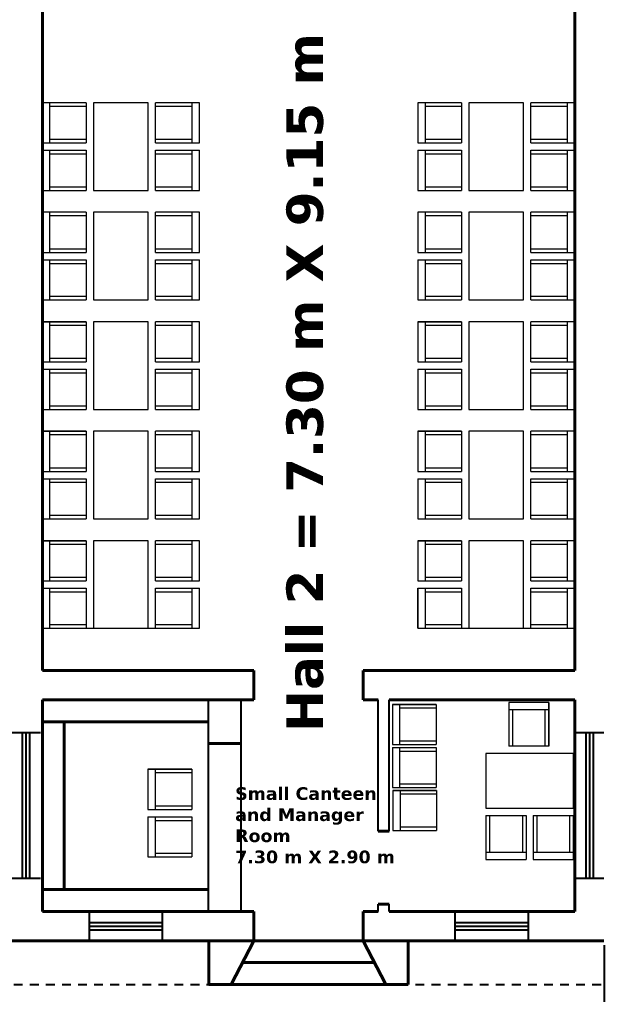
# Model space of a CAD drawing. Header units: inches. Extents: x 23 to 232, y -46 to 52.
# Drawn here: x 143.33 to 151.25, y 20.64 to 34 of the extents above; entities that cross this region are included whole.
import ezdxf

# ---------------------------------------------------------------- set-up
doc = ezdxf.new("R2010")
doc.units = ezdxf.units.IN
doc.header["$MEASUREMENT"] = 0
doc.linetypes.add('ACAD_ISO02W100', pattern=[15, 12, -3])
doc.layers.add('FUR', color=1, linetype='Continuous', lineweight=15)
doc.dimstyles.get("Standard").update_dxf_attribs({"dimtxt": 0.18, "dimasz": 0.18, "dimexe": 0.18, "dimexo": 0.0625, "dimgap": 0.09, "dimtad": 0, "dimtih": 1, "dimtoh": 1, "dimdec": 4, "dimzin": 0, "dimdsep": 46, "dimtxsty": 'Standard', "dimcen": 0.09, "dimadec": 0, "dimazin": 0, "dimtfac": 1, "dimtdec": 4, "dimtofl": 0, "dimtmove": 0, "dimatfit": 3, "dimfxl": 1, "dimtolj": 1, "dimtzin": 0, "dimarcsym": 0})

# ---------------------------------------------------------------- blocks, each defined once
blk = doc.blocks.new('*D40')
at = {"color": 0, "lineweight": -2}
for p, q in [((143.189, 21.317), (143.189, 19.741)), ((151.329, 21.317), (151.329, 19.741)), ((143.369, 19.921), (146.502, 19.921)), ((151.149, 19.921), (148.015, 19.921))]:
    blk.add_line(p, q, dxfattribs=at)
at = {"color": 0}
for points in [[(143.369, 19.951), (143.369, 19.891), (143.189, 19.921)], [(151.149, 19.951), (151.149, 19.891), (151.329, 19.921)]]:
    blk.add_solid(points, dxfattribs=at)
at = {"layer": 'Defpoints', "color": 0}
for p in [(143.189, 21.379), (151.329, 21.379), (151.329, 19.921)]:
    blk.add_point(p, dxfattribs=at)
at = {"color": 0, "insert": (147.259, 19.921), "char_height": 0.5, "attachment_point": 5}
blk.add_mtext('\\A1;8.14', dxfattribs=at)

msp = doc.modelspace()

# ---------------------------------------------------------------- linework, layer by layer
at = {"lineweight": 40}
for p, q in [((143.63851, 25.07935), (143.63851, 34.22935)), ((150.92851, 25.07935), (150.92851, 34.22935)), ((146.53351, 25.07935), (143.63851, 25.07935)), ((146.53351, 25.07935), (143.63851, 25.07935)), ((146.53351, 24.67935), (146.53351, 25.07935)), ((150.92851, 25.07935), (148.03351, 25.07935)), ((150.92851, 25.07935), (148.03351, 25.07935)), ((148.03351, 24.67935), (148.03351, 25.07935)), ((143.63851, 21.77935), (143.63851, 24.67935)), ((146.53351, 24.67935), (143.63851, 24.67935)), ((148.23564, 24.67935), (148.03351, 24.67935)), ((150.92851, 24.67935), (148.38564, 24.67935)), ((150.92851, 21.77935), (150.92851, 24.67935)), ((145.9117, 24.37935), (143.63851, 24.37935)), ((143.93851, 22.07935), (143.93851, 24.37935)), ((146.3617, 24.07935), (145.9117, 24.07935)), ((148.38564, 22.87935), (148.23564, 22.87935)), ((145.9117, 22.07935), (143.63851, 22.07935)), ((146.53351, 21.77935), (143.63851, 21.77935)), ((146.53351, 21.37935), (146.53351, 21.77935)), ((148.23564, 21.77935), (148.03351, 21.77935)), ((148.03351, 21.37935), (148.03351, 21.77935)), ((148.38564, 21.87935), (148.23564, 21.87935)), ((150.92851, 21.77935), (148.38564, 21.77935)), ((146.53351, 21.37935), (143.18851, 21.37935)), ((148.64851, 21.37935), (145.91851, 21.37935)), ((145.91851, 20.77935), (145.91851, 21.37935)), ((146.53351, 21.37935), (146.22601, 20.77935)), ((151.32851, 21.37935), (148.03351, 21.37935)), ((148.03351, 21.37935), (148.34101, 20.77935)), ((148.64851, 20.77935), (148.64851, 21.37935)), ((148.18726, 21.07935), (146.37976, 21.07935)), ((148.64851, 20.77935), (145.91851, 20.77935))]:
    msp.add_line(p, q, dxfattribs=at)
for p, q in [((143.63851, 32.85935), (143.63851, 32.30935)), ((150.92851, 32.30935), (150.92851, 32.85935)), ((143.63851, 32.20935), (143.63851, 31.65935)), ((150.92851, 31.65935), (150.92851, 32.20935)), ((143.63851, 31.35935), (143.63851, 30.80935)), ((150.92851, 30.80935), (150.92851, 31.35935)), ((143.63851, 30.70935), (143.63851, 30.15935)), ((150.92851, 30.15935), (150.92851, 30.70935)), ((143.63851, 29.85935), (143.63851, 29.30935)), ((150.92851, 29.30935), (150.92851, 29.85935)), ((143.63851, 29.20935), (143.63851, 28.65935)), ((150.92851, 28.65935), (150.92851, 29.20935)), ((143.63851, 28.35935), (143.63851, 27.80935)), ((150.92851, 27.80935), (150.92851, 28.35935)), ((143.63851, 27.70935), (143.63851, 27.15935)), ((150.92851, 27.15935), (150.92851, 27.70935)), ((143.63851, 26.85935), (143.63851, 26.30935)), ((150.92851, 26.30935), (150.92851, 26.85935)), ((143.63851, 25.65935), (143.63851, 26.20935)), ((143.63851, 26.20935), (143.63851, 25.65935)), ((150.92851, 25.65935), (150.92851, 26.20935)), ((145.9117, 21.77935), (145.9117, 24.67935)), ((146.3617, 21.77935), (146.3617, 24.67935)), ((148.23564, 22.87935), (148.23564, 24.67935)), ((148.38564, 22.87935), (148.38564, 24.67935)), ((148.23564, 21.77935), (148.23564, 21.87935)), ((148.38564, 21.77935), (148.38564, 21.87935))]:
    msp.add_line(p, q)
at = {"color": 6}
for p, q in [((143.61351, 24.22935), (143.21351, 24.22935)), ((143.36351, 24.22935), (143.36351, 22.22935)), ((143.41351, 24.22935), (143.41351, 22.22935)), ((143.41351, 24.22935), (143.41351, 22.22935)), ((143.46351, 24.22935), (143.46351, 22.22935)), ((151.32851, 24.22935), (150.92851, 24.22935)), ((151.07851, 24.22935), (151.07851, 22.22935)), ((151.12851, 24.22935), (151.12851, 22.22935)), ((151.12851, 24.22935), (151.12851, 22.22935)), ((151.17851, 24.22935), (151.17851, 22.22935)), ((143.61351, 22.22935), (143.21351, 22.22935)), ((151.32851, 22.22935), (150.92851, 22.22935)), ((144.27851, 21.77935), (144.27851, 21.37935)), ((145.27851, 21.77935), (145.27851, 21.37935)), ((149.28851, 21.77935), (149.28851, 21.37935)), ((150.28851, 21.77935), (150.28851, 21.37935)), ((144.27851, 21.62935), (145.27851, 21.62935)), ((144.27851, 21.57935), (145.27851, 21.57935)), ((144.27851, 21.57935), (145.27851, 21.57935)), ((144.27851, 21.52935), (145.27851, 21.52935)), ((149.28851, 21.62935), (150.28851, 21.62935)), ((149.28851, 21.57935), (150.28851, 21.57935)), ((149.28851, 21.57935), (150.28851, 21.57935)), ((149.28851, 21.52935), (150.28851, 21.52935))]:
    msp.add_line(p, q, dxfattribs=at)
at = {"linetype": 'ACAD_ISO02W100', "ltscale": 0.01}
msp.add_line((142.58851, 20.77935), (151.92851, 20.77935), dxfattribs=at)
at = {"layer": 'FUR', "lineweight": 20}
for p, q in [((143.63851, 32.85935), (143.63851, 32.30935)), ((144.23851, 32.85935), (143.63851, 32.85935)), ((144.23851, 32.85935), (143.63851, 32.85935)), ((143.73851, 32.85935), (143.73851, 32.30935)), ((143.73851, 32.85935), (143.73851, 32.30935)), ((144.23851, 32.80935), (143.73851, 32.80935)), ((144.23851, 32.80935), (143.73851, 32.80935)), ((144.23851, 32.85935), (144.23851, 32.30935)), ((144.23851, 32.85935), (144.23851, 32.30935)), ((144.33851, 32.85935), (144.33851, 31.65935)), ((145.08851, 32.85935), (144.33851, 32.85935)), ((145.08851, 32.85935), (144.33851, 32.85935)), ((144.33851, 32.85935), (144.33851, 31.65935)), ((145.08851, 32.85935), (144.33851, 32.85935)), ((145.08851, 32.85935), (144.33851, 32.85935)), ((145.08851, 31.65935), (145.08851, 32.85935)), ((145.08851, 31.65935), (145.08851, 32.85935)), ((145.18851, 32.30935), (145.18851, 32.85935)), ((145.78851, 32.85935), (145.18851, 32.85935)), ((145.18851, 32.30935), (145.18851, 32.85935)), ((145.78851, 32.85935), (145.18851, 32.85935)), ((145.68851, 32.80935), (145.18851, 32.80935)), ((145.68851, 32.80935), (145.18851, 32.80935)), ((145.68851, 32.30935), (145.68851, 32.85935)), ((145.68851, 32.30935), (145.68851, 32.85935)), ((145.78851, 32.30935), (145.78851, 32.85935)), ((145.78851, 32.30935), (145.78851, 32.85935)), ((148.77851, 32.85935), (148.77851, 32.30935)), ((149.37851, 32.85935), (148.77851, 32.85935)), ((148.77851, 32.85935), (148.77851, 32.30935)), ((149.37851, 32.85935), (148.77851, 32.85935)), ((148.87851, 32.85935), (148.87851, 32.30935)), ((148.87851, 32.85935), (148.87851, 32.30935)), ((149.37851, 32.80935), (148.87851, 32.80935)), ((149.37851, 32.80935), (148.87851, 32.80935)), ((149.37851, 32.85935), (149.37851, 32.30935)), ((149.37851, 32.85935), (149.37851, 32.30935)), ((149.47851, 32.85935), (149.47851, 31.65935)), ((150.22851, 32.85935), (149.47851, 32.85935)), ((150.22851, 32.85935), (149.47851, 32.85935)), ((149.47851, 32.85935), (149.47851, 31.65935)), ((150.22851, 32.85935), (149.47851, 32.85935)), ((150.22851, 32.85935), (149.47851, 32.85935)), ((150.22851, 31.65935), (150.22851, 32.85935)), ((150.22851, 31.65935), (150.22851, 32.85935)), ((150.32851, 32.30935), (150.32851, 32.85935)), ((150.92851, 32.85935), (150.32851, 32.85935)), ((150.32851, 32.30935), (150.32851, 32.85935)), ((150.92851, 32.85935), (150.32851, 32.85935)), ((150.82851, 32.80935), (150.32851, 32.80935)), ((150.82851, 32.80935), (150.32851, 32.80935)), ((150.82851, 32.30935), (150.82851, 32.85935)), ((150.82851, 32.30935), (150.82851, 32.85935)), ((150.92851, 32.30935), (150.92851, 32.85935)), ((143.73851, 32.35935), (144.23851, 32.35935)), ((143.73851, 32.35935), (144.23851, 32.35935)), ((145.18851, 32.35935), (145.68851, 32.35935)), ((145.18851, 32.35935), (145.68851, 32.35935)), ((148.87851, 32.35935), (149.37851, 32.35935)), ((148.87851, 32.35935), (149.37851, 32.35935)), ((150.32851, 32.35935), (150.82851, 32.35935)), ((150.32851, 32.35935), (150.82851, 32.35935)), ((143.63851, 32.30935), (144.23851, 32.30935)), ((143.63851, 32.30935), (144.23851, 32.30935)), ((143.63851, 32.20935), (143.63851, 31.65935)), ((143.63851, 32.20935), (144.23851, 32.20935)), ((143.63851, 32.20935), (144.23851, 32.20935)), ((143.73851, 32.20935), (143.73851, 31.65935)), ((143.73851, 32.20935), (143.73851, 31.65935)), ((144.23851, 32.20935), (144.23851, 31.65935)), ((144.23851, 32.20935), (144.23851, 31.65935)), ((145.18851, 32.30935), (145.78851, 32.30935)), ((145.18851, 32.30935), (145.78851, 32.30935)), ((145.18851, 31.65935), (145.18851, 32.20935)), ((145.18851, 32.20935), (145.78851, 32.20935)), ((145.18851, 31.65935), (145.18851, 32.20935)), ((145.18851, 32.20935), (145.78851, 32.20935)), ((145.68851, 31.65935), (145.68851, 32.20935)), ((145.68851, 31.65935), (145.68851, 32.20935)), ((145.78851, 31.65935), (145.78851, 32.20935)), ((145.78851, 31.65935), (145.78851, 32.20935)), ((148.77851, 32.30935), (149.37851, 32.30935)), ((148.77851, 32.30935), (149.37851, 32.30935)), ((148.77851, 32.20935), (148.77851, 31.65935)), ((148.77851, 32.20935), (149.37851, 32.20935)), ((148.77851, 32.20935), (148.77851, 31.65935)), ((148.77851, 32.20935), (149.37851, 32.20935)), ((148.87851, 32.20935), (148.87851, 31.65935)), ((148.87851, 32.20935), (148.87851, 31.65935)), ((149.37851, 32.20935), (149.37851, 31.65935)), ((149.37851, 32.20935), (149.37851, 31.65935)), ((150.32851, 32.30935), (150.92851, 32.30935)), ((150.32851, 32.30935), (150.92851, 32.30935)), ((150.32851, 31.65935), (150.32851, 32.20935)), ((150.32851, 32.20935), (150.92851, 32.20935)), ((150.32851, 31.65935), (150.32851, 32.20935)), ((150.32851, 32.20935), (150.92851, 32.20935)), ((150.82851, 31.65935), (150.82851, 32.20935)), ((150.82851, 31.65935), (150.82851, 32.20935)), ((150.92851, 31.65935), (150.92851, 32.20935)), ((143.73851, 32.15935), (144.23851, 32.15935)), ((143.73851, 32.15935), (144.23851, 32.15935)), ((145.18851, 32.15935), (145.68851, 32.15935)), ((145.18851, 32.15935), (145.68851, 32.15935)), ((148.87851, 32.15935), (149.37851, 32.15935)), ((148.87851, 32.15935), (149.37851, 32.15935)), ((150.32851, 32.15935), (150.82851, 32.15935)), ((150.32851, 32.15935), (150.82851, 32.15935)), ((143.73851, 31.70935), (144.23851, 31.70935)), ((143.73851, 31.70935), (144.23851, 31.70935)), ((145.18851, 31.70935), (145.68851, 31.70935)), ((145.18851, 31.70935), (145.68851, 31.70935)), ((148.87851, 31.70935), (149.37851, 31.70935)), ((148.87851, 31.70935), (149.37851, 31.70935)), ((150.32851, 31.70935), (150.82851, 31.70935)), ((150.32851, 31.70935), (150.82851, 31.70935)), ((143.63851, 31.65935), (144.23851, 31.65935)), ((143.63851, 31.65935), (144.23851, 31.65935)), ((144.33851, 31.65935), (145.08851, 31.65935)), ((144.33851, 31.65935), (145.08851, 31.65935)), ((144.33851, 31.65935), (145.08851, 31.65935)), ((144.33851, 31.65935), (145.08851, 31.65935)), ((145.18851, 31.65935), (145.78851, 31.65935)), ((145.18851, 31.65935), (145.78851, 31.65935)), ((148.77851, 31.65935), (149.37851, 31.65935)), ((148.77851, 31.65935), (149.37851, 31.65935)), ((149.47851, 31.65935), (150.22851, 31.65935)), ((149.47851, 31.65935), (150.22851, 31.65935)), ((149.47851, 31.65935), (150.22851, 31.65935)), ((149.47851, 31.65935), (150.22851, 31.65935)), ((150.32851, 31.65935), (150.92851, 31.65935)), ((150.32851, 31.65935), (150.92851, 31.65935)), ((143.63851, 31.35935), (143.63851, 30.80935)), ((144.23851, 31.35935), (143.63851, 31.35935)), ((144.23851, 31.35935), (143.63851, 31.35935)), ((143.73851, 31.35935), (143.73851, 30.80935)), ((143.73851, 31.35935), (143.73851, 30.80935)), ((144.23851, 31.30935), (143.73851, 31.30935)), ((144.23851, 31.30935), (143.73851, 31.30935)), ((144.23851, 31.35935), (144.23851, 30.80935)), ((144.23851, 31.35935), (144.23851, 30.80935)), ((144.33851, 31.35935), (144.33851, 30.15935)), ((145.08851, 31.35935), (144.33851, 31.35935)), ((145.08851, 31.35935), (144.33851, 31.35935)), ((144.33851, 31.35935), (144.33851, 30.15935)), ((145.08851, 31.35935), (144.33851, 31.35935)), ((145.08851, 31.35935), (144.33851, 31.35935)), ((145.08851, 30.15935), (145.08851, 31.35935)), ((145.08851, 30.15935), (145.08851, 31.35935)), ((145.18851, 30.80935), (145.18851, 31.35935)), ((145.78851, 31.35935), (145.18851, 31.35935)), ((145.18851, 30.80935), (145.18851, 31.35935)), ((145.78851, 31.35935), (145.18851, 31.35935)), ((145.68851, 31.30935), (145.18851, 31.30935)), ((145.68851, 31.30935), (145.18851, 31.30935)), ((145.68851, 30.80935), (145.68851, 31.35935)), ((145.68851, 30.80935), (145.68851, 31.35935)), ((145.78851, 30.80935), (145.78851, 31.35935)), ((145.78851, 30.80935), (145.78851, 31.35935)), ((148.77851, 31.35935), (148.77851, 30.80935)), ((149.37851, 31.35935), (148.77851, 31.35935)), ((148.77851, 31.35935), (148.77851, 30.80935)), ((149.37851, 31.35935), (148.77851, 31.35935)), ((148.87851, 31.35935), (148.87851, 30.80935)), ((148.87851, 31.35935), (148.87851, 30.80935)), ((149.37851, 31.30935), (148.87851, 31.30935)), ((149.37851, 31.30935), (148.87851, 31.30935)), ((149.37851, 31.35935), (149.37851, 30.80935)), ((149.37851, 31.35935), (149.37851, 30.80935)), ((149.47851, 31.35935), (149.47851, 30.15935)), ((150.22851, 31.35935), (149.47851, 31.35935)), ((150.22851, 31.35935), (149.47851, 31.35935)), ((149.47851, 31.35935), (149.47851, 30.15935)), ((150.22851, 31.35935), (149.47851, 31.35935)), ((150.22851, 31.35935), (149.47851, 31.35935)), ((150.22851, 30.15935), (150.22851, 31.35935)), ((150.22851, 30.15935), (150.22851, 31.35935)), ((150.32851, 30.80935), (150.32851, 31.35935)), ((150.92851, 31.35935), (150.32851, 31.35935)), ((150.32851, 30.80935), (150.32851, 31.35935)), ((150.92851, 31.35935), (150.32851, 31.35935)), ((150.82851, 31.30935), (150.32851, 31.30935)), ((150.82851, 31.30935), (150.32851, 31.30935)), ((150.82851, 30.80935), (150.82851, 31.35935)), ((150.82851, 30.80935), (150.82851, 31.35935)), ((150.92851, 30.80935), (150.92851, 31.35935)), ((143.73851, 30.85935), (144.23851, 30.85935)), ((143.73851, 30.85935), (144.23851, 30.85935)), ((145.18851, 30.85935), (145.68851, 30.85935)), ((145.18851, 30.85935), (145.68851, 30.85935)), ((148.87851, 30.85935), (149.37851, 30.85935)), ((148.87851, 30.85935), (149.37851, 30.85935)), ((150.32851, 30.85935), (150.82851, 30.85935)), ((150.32851, 30.85935), (150.82851, 30.85935)), ((143.63851, 30.80935), (144.23851, 30.80935)), ((143.63851, 30.80935), (144.23851, 30.80935)), ((145.18851, 30.80935), (145.78851, 30.80935)), ((145.18851, 30.80935), (145.78851, 30.80935)), ((148.77851, 30.80935), (149.37851, 30.80935)), ((148.77851, 30.80935), (149.37851, 30.80935)), ((150.32851, 30.80935), (150.92851, 30.80935)), ((150.32851, 30.80935), (150.92851, 30.80935)), ((143.63851, 30.70935), (143.63851, 30.15935)), ((143.63851, 30.70935), (144.23851, 30.70935)), ((143.63851, 30.70935), (144.23851, 30.70935)), ((143.73851, 30.70935), (143.73851, 30.15935)), ((143.73851, 30.70935), (143.73851, 30.15935)), ((143.73851, 30.65935), (144.23851, 30.65935)), ((143.73851, 30.65935), (144.23851, 30.65935)), ((144.23851, 30.70935), (144.23851, 30.15935)), ((144.23851, 30.70935), (144.23851, 30.15935)), ((145.18851, 30.15935), (145.18851, 30.70935)), ((145.18851, 30.70935), (145.78851, 30.70935)), ((145.18851, 30.15935), (145.18851, 30.70935)), ((145.18851, 30.70935), (145.78851, 30.70935)), ((145.18851, 30.65935), (145.68851, 30.65935)), ((145.18851, 30.65935), (145.68851, 30.65935)), ((145.68851, 30.15935), (145.68851, 30.70935)), ((145.68851, 30.15935), (145.68851, 30.70935)), ((145.78851, 30.15935), (145.78851, 30.70935)), ((145.78851, 30.15935), (145.78851, 30.70935)), ((148.77851, 30.70935), (148.77851, 30.15935)), ((148.77851, 30.70935), (149.37851, 30.70935)), ((148.77851, 30.70935), (148.77851, 30.15935)), ((148.77851, 30.70935), (149.37851, 30.70935)), ((148.87851, 30.70935), (148.87851, 30.15935)), ((148.87851, 30.70935), (148.87851, 30.15935)), ((148.87851, 30.65935), (149.37851, 30.65935)), ((148.87851, 30.65935), (149.37851, 30.65935)), ((149.37851, 30.70935), (149.37851, 30.15935)), ((149.37851, 30.70935), (149.37851, 30.15935)), ((150.32851, 30.15935), (150.32851, 30.70935)), ((150.32851, 30.70935), (150.92851, 30.70935)), ((150.32851, 30.15935), (150.32851, 30.70935)), ((150.32851, 30.70935), (150.92851, 30.70935)), ((150.32851, 30.65935), (150.82851, 30.65935)), ((150.32851, 30.65935), (150.82851, 30.65935)), ((150.82851, 30.15935), (150.82851, 30.70935)), ((150.82851, 30.15935), (150.82851, 30.70935)), ((150.92851, 30.15935), (150.92851, 30.70935)), ((143.73851, 30.20935), (144.23851, 30.20935)), ((143.73851, 30.20935), (144.23851, 30.20935)), ((145.18851, 30.20935), (145.68851, 30.20935)), ((145.18851, 30.20935), (145.68851, 30.20935)), ((148.87851, 30.20935), (149.37851, 30.20935)), ((148.87851, 30.20935), (149.37851, 30.20935)), ((150.32851, 30.20935), (150.82851, 30.20935)), ((150.32851, 30.20935), (150.82851, 30.20935)), ((143.63851, 30.15935), (144.23851, 30.15935)), ((143.63851, 30.15935), (144.23851, 30.15935)), ((144.33851, 30.15935), (145.08851, 30.15935)), ((144.33851, 30.15935), (145.08851, 30.15935)), ((144.33851, 30.15935), (145.08851, 30.15935)), ((144.33851, 30.15935), (145.08851, 30.15935)), ((145.18851, 30.15935), (145.78851, 30.15935)), ((145.18851, 30.15935), (145.78851, 30.15935)), ((148.77851, 30.15935), (149.37851, 30.15935)), ((148.77851, 30.15935), (149.37851, 30.15935)), ((149.47851, 30.15935), (150.22851, 30.15935)), ((149.47851, 30.15935), (150.22851, 30.15935)), ((149.47851, 30.15935), (150.22851, 30.15935)), ((149.47851, 30.15935), (150.22851, 30.15935)), ((150.32851, 30.15935), (150.92851, 30.15935)), ((150.32851, 30.15935), (150.92851, 30.15935)), ((143.63851, 29.85935), (144.23851, 29.85935)), ((143.63851, 29.85935), (143.63851, 29.30935)), ((144.23851, 29.85935), (143.63851, 29.85935)), ((143.63851, 29.85935), (144.23851, 29.85935)), ((144.23851, 29.85935), (143.63851, 29.85935)), ((143.73851, 29.85935), (143.73851, 29.30935)), ((143.73851, 29.85935), (143.73851, 29.30935)), ((144.23851, 29.80935), (143.73851, 29.80935)), ((144.23851, 29.80935), (143.73851, 29.80935)), ((144.23851, 29.85935), (144.23851, 29.30935)), ((144.23851, 29.85935), (144.23851, 29.30935)), ((144.33851, 29.85935), (144.33851, 28.65935)), ((145.08851, 29.85935), (144.33851, 29.85935)), ((145.08851, 29.85935), (144.33851, 29.85935)), ((144.33851, 29.85935), (144.33851, 28.65935)), ((145.08851, 29.85935), (144.33851, 29.85935)), ((145.08851, 29.85935), (144.33851, 29.85935)), ((145.08851, 28.65935), (145.08851, 29.85935)), ((145.08851, 28.65935), (145.08851, 29.85935)), ((145.18851, 29.30935), (145.18851, 29.85935)), ((145.78851, 29.85935), (145.18851, 29.85935)), ((145.18851, 29.30935), (145.18851, 29.85935)), ((145.78851, 29.85935), (145.18851, 29.85935)), ((145.68851, 29.80935), (145.18851, 29.80935)), ((145.68851, 29.80935), (145.18851, 29.80935)), ((145.68851, 29.30935), (145.68851, 29.85935)), ((145.68851, 29.30935), (145.68851, 29.85935)), ((145.78851, 29.30935), (145.78851, 29.85935)), ((145.78851, 29.30935), (145.78851, 29.85935)), ((148.77851, 29.85935), (149.37851, 29.85935)), ((148.77851, 29.85935), (148.77851, 29.30935)), ((149.37851, 29.85935), (148.77851, 29.85935)), ((148.77851, 29.85935), (149.37851, 29.85935)), ((148.77851, 29.85935), (148.77851, 29.30935)), ((149.37851, 29.85935), (148.77851, 29.85935)), ((148.87851, 29.85935), (148.87851, 29.30935)), ((148.87851, 29.85935), (148.87851, 29.30935)), ((149.37851, 29.80935), (148.87851, 29.80935)), ((149.37851, 29.80935), (148.87851, 29.80935)), ((149.37851, 29.85935), (149.37851, 29.30935)), ((149.37851, 29.85935), (149.37851, 29.30935)), ((149.47851, 29.85935), (149.47851, 28.65935)), ((150.22851, 29.85935), (149.47851, 29.85935)), ((150.22851, 29.85935), (149.47851, 29.85935)), ((149.47851, 29.85935), (149.47851, 28.65935)), ((150.22851, 29.85935), (149.47851, 29.85935)), ((150.22851, 29.85935), (149.47851, 29.85935)), ((150.22851, 28.65935), (150.22851, 29.85935)), ((150.22851, 28.65935), (150.22851, 29.85935)), ((150.32851, 29.30935), (150.32851, 29.85935)), ((150.92851, 29.85935), (150.32851, 29.85935)), ((150.32851, 29.30935), (150.32851, 29.85935)), ((150.92851, 29.85935), (150.32851, 29.85935)), ((150.82851, 29.80935), (150.32851, 29.80935)), ((150.82851, 29.80935), (150.32851, 29.80935)), ((150.82851, 29.30935), (150.82851, 29.85935)), ((150.82851, 29.30935), (150.82851, 29.85935)), ((150.92851, 29.30935), (150.92851, 29.85935)), ((143.63851, 29.30935), (144.23851, 29.30935)), ((143.63851, 29.30935), (144.23851, 29.30935)), ((143.73851, 29.35935), (144.23851, 29.35935)), ((143.73851, 29.35935), (144.23851, 29.35935)), ((145.18851, 29.35935), (145.68851, 29.35935)), ((145.18851, 29.35935), (145.68851, 29.35935)), ((145.18851, 29.30935), (145.78851, 29.30935)), ((145.18851, 29.30935), (145.78851, 29.30935)), ((148.77851, 29.30935), (149.37851, 29.30935)), ((148.77851, 29.30935), (149.37851, 29.30935)), ((148.87851, 29.35935), (149.37851, 29.35935)), ((148.87851, 29.35935), (149.37851, 29.35935)), ((150.32851, 29.35935), (150.82851, 29.35935)), ((150.32851, 29.35935), (150.82851, 29.35935)), ((150.32851, 29.30935), (150.92851, 29.30935)), ((150.32851, 29.30935), (150.92851, 29.30935)), ((143.63851, 29.20935), (143.63851, 28.65935)), ((143.63851, 29.20935), (144.23851, 29.20935)), ((143.63851, 29.20935), (144.23851, 29.20935)), ((143.73851, 29.20935), (143.73851, 28.65935)), ((143.73851, 29.20935), (143.73851, 28.65935)), ((143.73851, 29.15935), (144.23851, 29.15935)), ((143.73851, 29.15935), (144.23851, 29.15935)), ((144.23851, 29.20935), (144.23851, 28.65935)), ((144.23851, 29.20935), (144.23851, 28.65935)), ((145.18851, 28.65935), (145.18851, 29.20935)), ((145.18851, 29.20935), (145.78851, 29.20935)), ((145.18851, 28.65935), (145.18851, 29.20935)), ((145.18851, 29.20935), (145.78851, 29.20935)), ((145.18851, 29.15935), (145.68851, 29.15935)), ((145.18851, 29.15935), (145.68851, 29.15935)), ((145.68851, 28.65935), (145.68851, 29.20935)), ((145.68851, 28.65935), (145.68851, 29.20935)), ((145.78851, 28.65935), (145.78851, 29.20935)), ((145.78851, 28.65935), (145.78851, 29.20935)), ((148.77851, 29.20935), (148.77851, 28.65935)), ((148.77851, 29.20935), (149.37851, 29.20935)), ((148.77851, 29.20935), (148.77851, 28.65935)), ((148.77851, 29.20935), (149.37851, 29.20935)), ((148.87851, 29.20935), (148.87851, 28.65935)), ((148.87851, 29.20935), (148.87851, 28.65935)), ((148.87851, 29.15935), (149.37851, 29.15935)), ((148.87851, 29.15935), (149.37851, 29.15935)), ((149.37851, 29.20935), (149.37851, 28.65935)), ((149.37851, 29.20935), (149.37851, 28.65935)), ((150.32851, 28.65935), (150.32851, 29.20935)), ((150.32851, 29.20935), (150.92851, 29.20935)), ((150.32851, 28.65935), (150.32851, 29.20935)), ((150.32851, 29.20935), (150.92851, 29.20935)), ((150.32851, 29.15935), (150.82851, 29.15935)), ((150.32851, 29.15935), (150.82851, 29.15935)), ((150.82851, 28.65935), (150.82851, 29.20935)), ((150.82851, 28.65935), (150.82851, 29.20935)), ((150.92851, 28.65935), (150.92851, 29.20935)), ((143.63851, 28.65935), (144.23851, 28.65935)), ((143.63851, 28.65935), (144.23851, 28.65935)), ((143.73851, 28.70935), (144.23851, 28.70935)), ((143.73851, 28.70935), (144.23851, 28.70935)), ((144.33851, 28.65935), (145.08851, 28.65935)), ((144.33851, 28.65935), (145.08851, 28.65935)), ((144.33851, 28.65935), (145.08851, 28.65935)), ((144.33851, 28.65935), (145.08851, 28.65935)), ((145.18851, 28.70935), (145.68851, 28.70935)), ((145.18851, 28.70935), (145.68851, 28.70935)), ((145.18851, 28.65935), (145.78851, 28.65935)), ((145.18851, 28.65935), (145.78851, 28.65935)), ((148.77851, 28.65935), (149.37851, 28.65935)), ((148.77851, 28.65935), (149.37851, 28.65935)), ((148.87851, 28.70935), (149.37851, 28.70935)), ((148.87851, 28.70935), (149.37851, 28.70935)), ((149.47851, 28.65935), (150.22851, 28.65935)), ((149.47851, 28.65935), (150.22851, 28.65935)), ((149.47851, 28.65935), (150.22851, 28.65935)), ((149.47851, 28.65935), (150.22851, 28.65935)), ((150.32851, 28.70935), (150.82851, 28.70935)), ((150.32851, 28.70935), (150.82851, 28.70935)), ((150.32851, 28.65935), (150.92851, 28.65935)), ((150.32851, 28.65935), (150.92851, 28.65935)), ((143.63851, 28.35935), (144.23851, 28.35935)), ((143.63851, 28.35935), (143.63851, 27.80935)), ((144.23851, 28.35935), (143.63851, 28.35935)), ((143.63851, 28.35935), (144.23851, 28.35935)), ((144.23851, 28.35935), (143.63851, 28.35935)), ((143.73851, 28.35935), (143.73851, 27.80935)), ((143.73851, 28.35935), (143.73851, 27.80935)), ((144.23851, 28.35935), (144.23851, 27.80935)), ((144.23851, 28.35935), (144.23851, 27.80935)), ((144.33851, 28.35935), (144.33851, 27.15935)), ((145.08851, 28.35935), (144.33851, 28.35935)), ((145.08851, 28.35935), (144.33851, 28.35935)), ((144.33851, 28.35935), (144.33851, 27.15935)), ((145.08851, 28.35935), (144.33851, 28.35935)), ((145.08851, 28.35935), (144.33851, 28.35935)), ((145.08851, 27.15935), (145.08851, 28.35935)), ((145.08851, 27.15935), (145.08851, 28.35935)), ((145.18851, 27.80935), (145.18851, 28.35935)), ((145.78851, 28.35935), (145.18851, 28.35935)), ((145.18851, 27.80935), (145.18851, 28.35935)), ((145.78851, 28.35935), (145.18851, 28.35935)), ((145.68851, 27.80935), (145.68851, 28.35935)), ((145.68851, 27.80935), (145.68851, 28.35935)), ((145.78851, 27.80935), (145.78851, 28.35935)), ((145.78851, 27.80935), (145.78851, 28.35935)), ((148.77851, 28.35935), (149.37851, 28.35935)), ((148.77851, 28.35935), (148.77851, 27.80935)), ((149.37851, 28.35935), (148.77851, 28.35935)), ((148.77851, 28.35935), (149.37851, 28.35935)), ((148.77851, 28.35935), (148.77851, 27.80935)), ((149.37851, 28.35935), (148.77851, 28.35935)), ((148.87851, 28.35935), (148.87851, 27.80935)), ((148.87851, 28.35935), (148.87851, 27.80935)), ((149.37851, 28.35935), (149.37851, 27.80935)), ((149.37851, 28.35935), (149.37851, 27.80935)), ((149.47851, 28.35935), (149.47851, 27.15935)), ((150.22851, 28.35935), (149.47851, 28.35935)), ((150.22851, 28.35935), (149.47851, 28.35935)), ((149.47851, 28.35935), (149.47851, 27.15935)), ((150.22851, 28.35935), (149.47851, 28.35935)), ((150.22851, 28.35935), (149.47851, 28.35935)), ((150.22851, 27.15935), (150.22851, 28.35935)), ((150.22851, 27.15935), (150.22851, 28.35935)), ((150.32851, 27.80935), (150.32851, 28.35935)), ((150.92851, 28.35935), (150.32851, 28.35935)), ((150.32851, 27.80935), (150.32851, 28.35935)), ((150.92851, 28.35935), (150.32851, 28.35935)), ((150.82851, 27.80935), (150.82851, 28.35935)), ((150.82851, 27.80935), (150.82851, 28.35935)), ((150.92851, 27.80935), (150.92851, 28.35935)), ((144.23851, 28.30935), (143.73851, 28.30935)), ((144.23851, 28.30935), (143.73851, 28.30935)), ((145.68851, 28.30935), (145.18851, 28.30935)), ((145.68851, 28.30935), (145.18851, 28.30935)), ((149.37851, 28.30935), (148.87851, 28.30935)), ((149.37851, 28.30935), (148.87851, 28.30935)), ((150.82851, 28.30935), (150.32851, 28.30935)), ((150.82851, 28.30935), (150.32851, 28.30935)), ((143.63851, 27.80935), (144.23851, 27.80935)), ((143.63851, 27.80935), (144.23851, 27.80935)), ((143.73851, 27.85935), (144.23851, 27.85935)), ((143.73851, 27.85935), (144.23851, 27.85935)), ((145.18851, 27.85935), (145.68851, 27.85935)), ((145.18851, 27.85935), (145.68851, 27.85935)), ((145.18851, 27.80935), (145.78851, 27.80935)), ((145.18851, 27.80935), (145.78851, 27.80935)), ((148.77851, 27.80935), (149.37851, 27.80935)), ((148.77851, 27.80935), (149.37851, 27.80935)), ((148.87851, 27.85935), (149.37851, 27.85935)), ((148.87851, 27.85935), (149.37851, 27.85935)), ((150.32851, 27.85935), (150.82851, 27.85935)), ((150.32851, 27.85935), (150.82851, 27.85935)), ((150.32851, 27.80935), (150.92851, 27.80935)), ((150.32851, 27.80935), (150.92851, 27.80935)), ((143.63851, 27.70935), (143.63851, 27.15935)), ((143.63851, 27.70935), (144.23851, 27.70935)), ((143.63851, 27.70935), (144.23851, 27.70935)), ((143.73851, 27.70935), (143.73851, 27.15935)), ((143.73851, 27.70935), (143.73851, 27.15935)), ((143.73851, 27.65935), (144.23851, 27.65935)), ((143.73851, 27.65935), (144.23851, 27.65935)), ((144.23851, 27.70935), (144.23851, 27.15935)), ((144.23851, 27.70935), (144.23851, 27.15935)), ((145.18851, 27.15935), (145.18851, 27.70935)), ((145.18851, 27.70935), (145.78851, 27.70935)), ((145.18851, 27.15935), (145.18851, 27.70935)), ((145.18851, 27.70935), (145.78851, 27.70935)), ((145.18851, 27.65935), (145.68851, 27.65935)), ((145.18851, 27.65935), (145.68851, 27.65935)), ((145.68851, 27.15935), (145.68851, 27.70935)), ((145.68851, 27.15935), (145.68851, 27.70935)), ((145.78851, 27.15935), (145.78851, 27.70935)), ((145.78851, 27.15935), (145.78851, 27.70935)), ((148.77851, 27.70935), (148.77851, 27.15935)), ((148.77851, 27.70935), (149.37851, 27.70935)), ((148.77851, 27.70935), (148.77851, 27.15935)), ((148.77851, 27.70935), (149.37851, 27.70935)), ((148.87851, 27.70935), (148.87851, 27.15935)), ((148.87851, 27.70935), (148.87851, 27.15935)), ((148.87851, 27.65935), (149.37851, 27.65935)), ((148.87851, 27.65935), (149.37851, 27.65935)), ((149.37851, 27.70935), (149.37851, 27.15935)), ((149.37851, 27.70935), (149.37851, 27.15935)), ((150.32851, 27.15935), (150.32851, 27.70935)), ((150.32851, 27.70935), (150.92851, 27.70935)), ((150.32851, 27.15935), (150.32851, 27.70935)), ((150.32851, 27.70935), (150.92851, 27.70935)), ((150.32851, 27.65935), (150.82851, 27.65935)), ((150.32851, 27.65935), (150.82851, 27.65935)), ((150.82851, 27.15935), (150.82851, 27.70935)), ((150.82851, 27.15935), (150.82851, 27.70935)), ((150.92851, 27.15935), (150.92851, 27.70935)), ((143.63851, 27.15935), (144.23851, 27.15935)), ((143.63851, 27.15935), (144.23851, 27.15935)), ((143.73851, 27.20935), (144.23851, 27.20935)), ((143.73851, 27.20935), (144.23851, 27.20935)), ((144.33851, 27.15935), (145.08851, 27.15935)), ((144.33851, 27.15935), (145.08851, 27.15935)), ((144.33851, 27.15935), (145.08851, 27.15935)), ((144.33851, 27.15935), (145.08851, 27.15935)), ((145.18851, 27.20935), (145.68851, 27.20935)), ((145.18851, 27.20935), (145.68851, 27.20935)), ((145.18851, 27.15935), (145.78851, 27.15935)), ((145.18851, 27.15935), (145.78851, 27.15935)), ((148.77851, 27.15935), (149.37851, 27.15935)), ((148.77851, 27.15935), (149.37851, 27.15935)), ((148.87851, 27.20935), (149.37851, 27.20935)), ((148.87851, 27.20935), (149.37851, 27.20935)), ((149.47851, 27.15935), (150.22851, 27.15935)), ((149.47851, 27.15935), (150.22851, 27.15935)), ((149.47851, 27.15935), (150.22851, 27.15935)), ((149.47851, 27.15935), (150.22851, 27.15935)), ((150.32851, 27.20935), (150.82851, 27.20935)), ((150.32851, 27.20935), (150.82851, 27.20935)), ((150.32851, 27.15935), (150.92851, 27.15935)), ((150.32851, 27.15935), (150.92851, 27.15935)), ((143.63851, 26.85935), (144.23851, 26.85935)), ((143.63851, 26.85935), (143.63851, 26.30935)), ((144.23851, 26.85935), (143.63851, 26.85935)), ((143.63851, 26.85935), (144.23851, 26.85935)), ((144.23851, 26.85935), (143.63851, 26.85935)), ((143.73851, 26.85935), (143.73851, 26.30935)), ((143.73851, 26.85935), (143.73851, 26.30935)), ((144.23851, 26.85935), (144.23851, 26.30935)), ((144.23851, 26.85935), (144.23851, 26.30935)), ((144.33851, 26.85935), (144.33851, 25.65935)), ((145.08851, 26.85935), (144.33851, 26.85935)), ((145.08851, 26.85935), (144.33851, 26.85935)), ((144.33851, 26.85935), (144.33851, 25.65935)), ((145.08851, 26.85935), (144.33851, 26.85935)), ((145.08851, 26.85935), (144.33851, 26.85935)), ((145.08851, 25.65935), (145.08851, 26.85935)), ((145.08851, 25.65935), (145.08851, 26.85935)), ((145.18851, 26.30935), (145.18851, 26.85935)), ((145.78851, 26.85935), (145.18851, 26.85935)), ((145.18851, 26.30935), (145.18851, 26.85935)), ((145.78851, 26.85935), (145.18851, 26.85935)), ((145.68851, 26.30935), (145.68851, 26.85935)), ((145.68851, 26.30935), (145.68851, 26.85935)), ((145.78851, 26.30935), (145.78851, 26.85935)), ((145.78851, 26.30935), (145.78851, 26.85935)), ((148.77851, 26.85935), (149.37851, 26.85935)), ((148.77851, 26.85935), (148.77851, 26.30935)), ((149.37851, 26.85935), (148.77851, 26.85935)), ((148.77851, 26.85935), (149.37851, 26.85935)), ((148.77851, 26.85935), (148.77851, 26.30935)), ((149.37851, 26.85935), (148.77851, 26.85935)), ((148.87851, 26.85935), (148.87851, 26.30935)), ((148.87851, 26.85935), (148.87851, 26.30935)), ((149.37851, 26.85935), (149.37851, 26.30935)), ((149.37851, 26.85935), (149.37851, 26.30935)), ((149.47851, 26.85935), (149.47851, 25.65935)), ((150.22851, 26.85935), (149.47851, 26.85935)), ((150.22851, 26.85935), (149.47851, 26.85935)), ((149.47851, 26.85935), (149.47851, 25.65935)), ((150.22851, 26.85935), (149.47851, 26.85935)), ((150.22851, 26.85935), (149.47851, 26.85935)), ((150.22851, 25.65935), (150.22851, 26.85935)), ((150.22851, 25.65935), (150.22851, 26.85935)), ((150.32851, 26.30935), (150.32851, 26.85935)), ((150.92851, 26.85935), (150.32851, 26.85935)), ((150.32851, 26.30935), (150.32851, 26.85935)), ((150.92851, 26.85935), (150.32851, 26.85935)), ((150.82851, 26.30935), (150.82851, 26.85935)), ((150.82851, 26.30935), (150.82851, 26.85935)), ((150.92851, 26.30935), (150.92851, 26.85935)), ((144.23851, 26.80935), (143.73851, 26.80935)), ((144.23851, 26.80935), (143.73851, 26.80935)), ((145.68851, 26.80935), (145.18851, 26.80935)), ((145.68851, 26.80935), (145.18851, 26.80935)), ((149.37851, 26.80935), (148.87851, 26.80935)), ((149.37851, 26.80935), (148.87851, 26.80935)), ((150.82851, 26.80935), (150.32851, 26.80935)), ((150.82851, 26.80935), (150.32851, 26.80935)), ((143.73851, 26.35935), (144.23851, 26.35935)), ((143.73851, 26.35935), (144.23851, 26.35935)), ((145.18851, 26.35935), (145.68851, 26.35935)), ((145.18851, 26.35935), (145.68851, 26.35935)), ((148.87851, 26.35935), (149.37851, 26.35935)), ((148.87851, 26.35935), (149.37851, 26.35935)), ((150.32851, 26.35935), (150.82851, 26.35935)), ((150.32851, 26.35935), (150.82851, 26.35935)), ((143.63851, 26.30935), (144.23851, 26.30935)), ((143.63851, 26.30935), (144.23851, 26.30935)), ((143.63851, 25.65935), (143.63851, 26.20935)), ((143.63851, 26.20935), (143.63851, 25.65935)), ((143.63851, 26.20935), (144.23851, 26.20935)), ((143.63851, 26.20935), (144.23851, 26.20935)), ((143.73851, 26.20935), (143.73851, 25.65935)), ((143.73851, 26.20935), (143.73851, 25.65935)), ((144.23851, 26.20935), (144.23851, 25.65935)), ((144.23851, 26.20935), (144.23851, 25.65935)), ((145.18851, 26.30935), (145.78851, 26.30935)), ((145.18851, 26.30935), (145.78851, 26.30935)), ((145.18851, 25.65935), (145.18851, 26.20935)), ((145.18851, 26.20935), (145.78851, 26.20935)), ((145.18851, 25.65935), (145.18851, 26.20935)), ((145.18851, 26.20935), (145.78851, 26.20935)), ((145.68851, 25.65935), (145.68851, 26.20935)), ((145.68851, 25.65935), (145.68851, 26.20935)), ((145.78851, 25.65935), (145.78851, 26.20935)), ((145.78851, 25.65935), (145.78851, 26.20935)), ((148.77851, 26.30935), (149.37851, 26.30935)), ((148.77851, 26.30935), (149.37851, 26.30935)), ((148.77851, 25.65935), (148.77851, 26.20935)), ((148.77851, 26.20935), (148.77851, 25.65935)), ((148.77851, 26.20935), (149.37851, 26.20935)), ((148.77851, 25.65935), (148.77851, 26.20935)), ((148.77851, 26.20935), (148.77851, 25.65935)), ((148.77851, 26.20935), (149.37851, 26.20935)), ((148.87851, 26.20935), (148.87851, 25.65935)), ((148.87851, 26.20935), (148.87851, 25.65935)), ((149.37851, 26.20935), (149.37851, 25.65935)), ((149.37851, 26.20935), (149.37851, 25.65935)), ((150.32851, 26.30935), (150.92851, 26.30935)), ((150.32851, 26.30935), (150.92851, 26.30935)), ((150.32851, 25.65935), (150.32851, 26.20935)), ((150.32851, 26.20935), (150.92851, 26.20935)), ((150.32851, 25.65935), (150.32851, 26.20935)), ((150.32851, 26.20935), (150.92851, 26.20935)), ((150.82851, 25.65935), (150.82851, 26.20935)), ((150.82851, 25.65935), (150.82851, 26.20935)), ((150.92851, 25.65935), (150.92851, 26.20935)), ((143.73851, 26.15935), (144.23851, 26.15935)), ((143.73851, 26.15935), (144.23851, 26.15935)), ((145.18851, 26.15935), (145.68851, 26.15935)), ((145.18851, 26.15935), (145.68851, 26.15935)), ((148.87851, 26.15935), (149.37851, 26.15935)), ((148.87851, 26.15935), (149.37851, 26.15935)), ((150.32851, 26.15935), (150.82851, 26.15935)), ((150.32851, 26.15935), (150.82851, 26.15935)), ((143.63851, 25.65935), (145.78851, 25.65935)), ((143.63851, 25.65935), (145.78851, 25.65935)), ((143.73851, 25.70935), (144.23851, 25.70935)), ((143.73851, 25.70935), (144.23851, 25.70935)), ((145.18851, 25.70935), (145.68851, 25.70935)), ((145.18851, 25.70935), (145.68851, 25.70935)), ((148.77851, 25.65935), (150.92851, 25.65935)), ((148.77851, 25.65935), (150.92851, 25.65935)), ((148.87851, 25.70935), (149.37851, 25.70935)), ((148.87851, 25.70935), (149.37851, 25.70935)), ((150.32851, 25.70935), (150.82851, 25.70935)), ((150.32851, 25.70935), (150.82851, 25.70935)), ((148.43083, 24.61631), (149.03083, 24.61631)), ((148.43083, 24.61631), (148.43083, 24.06631)), ((149.03083, 24.61631), (148.43083, 24.61631)), ((148.53083, 24.61631), (148.53083, 24.06631)), ((149.03083, 24.61631), (149.03083, 24.06631)), ((150.57515, 24.6436), (150.02515, 24.6436)), ((150.02515, 24.6436), (150.02515, 24.0436)), ((150.57515, 24.6436), (150.57515, 24.0436)), ((150.57515, 24.0436), (150.57515, 24.6436)), ((149.03083, 24.56631), (148.53083, 24.56631)), ((150.57515, 24.5436), (150.02515, 24.5436)), ((150.07515, 24.5436), (150.07515, 24.0436)), ((150.52515, 24.0436), (150.52515, 24.5436)), ((148.43083, 24.06631), (149.03083, 24.06631)), ((148.53083, 24.11631), (149.03083, 24.11631)), ((148.43083, 24.02683), (148.43083, 23.47683)), ((148.43083, 24.02683), (149.03083, 24.02683)), ((148.53083, 24.02683), (148.53083, 23.47683)), ((148.53083, 23.97683), (149.03083, 23.97683)), ((149.03083, 24.02683), (149.03083, 23.47683)), ((150.91121, 23.9436), (149.71121, 23.9436)), ((149.71121, 23.9436), (149.71121, 23.1936)), ((150.57515, 24.0436), (150.02515, 24.0436)), ((150.91121, 23.1936), (150.91121, 23.9436)), ((150.91121, 23.1936), (150.91121, 23.9436)), ((145.08519, 23.72779), (145.68519, 23.72779)), ((145.08519, 23.72779), (145.08519, 23.17779)), ((145.68519, 23.72779), (145.08519, 23.72779)), ((145.18519, 23.72779), (145.18519, 23.17779)), ((145.68519, 23.67779), (145.18519, 23.67779)), ((145.68519, 23.72779), (145.68519, 23.17779)), ((148.53083, 23.52683), (149.03083, 23.52683)), ((148.43083, 23.47683), (149.03083, 23.47683)), ((148.43656, 23.4375), (149.03656, 23.4375)), ((148.43656, 23.4375), (148.43656, 22.8875)), ((149.03656, 23.4375), (148.43656, 23.4375)), ((148.53656, 23.4375), (148.53656, 22.8875)), ((149.03656, 23.3875), (148.53656, 23.3875)), ((149.03656, 23.4375), (149.03656, 22.8875)), ((145.08519, 23.17779), (145.68519, 23.17779)), ((145.18519, 23.22779), (145.68519, 23.22779)), ((149.71121, 23.1936), (150.91121, 23.1936)), ((145.08519, 23.07779), (145.08519, 22.52779)), ((145.08519, 23.07779), (145.68519, 23.07779)), ((145.18519, 23.07779), (145.18519, 22.52779)), ((145.18519, 23.02779), (145.68519, 23.02779)), ((145.68519, 23.07779), (145.68519, 22.52779)), ((149.71121, 23.0936), (150.26121, 23.0936)), ((149.71121, 23.0936), (149.71121, 22.4936)), ((149.76121, 23.0936), (149.76121, 22.5936)), ((150.21121, 23.0936), (150.21121, 22.5936)), ((150.26121, 23.0936), (150.26121, 22.4936)), ((150.36121, 23.0936), (150.91121, 23.0936)), ((150.36121, 23.0936), (150.36121, 22.4936)), ((150.41121, 23.0936), (150.41121, 22.5936)), ((150.86121, 22.5936), (150.86121, 23.0936)), ((150.91121, 22.4936), (150.91121, 23.0936)), ((148.43656, 22.8875), (149.03656, 22.8875)), ((148.53656, 22.9375), (149.03656, 22.9375)), ((145.18519, 22.57779), (145.68519, 22.57779)), ((149.71121, 22.5936), (150.26121, 22.5936)), ((150.36121, 22.5936), (150.91121, 22.5936)), ((145.08519, 22.52779), (145.68519, 22.52779)), ((149.71121, 22.4936), (150.26121, 22.4936)), ((150.36121, 22.4936), (150.91121, 22.4936))]:
    msp.add_line(p, q, dxfattribs=at)

# ---------------------------------------------------------------- texts
at = {"insert": (146.9806, 24.24025), "char_height": 0.5, "width": 11.2987857, "attachment_point": 1, "rotation": 90}
msp.add_mtext('{\\fVerdana|b1|i0|c0|p34;Hall 2 = 7.30 m X 9.15 m}', dxfattribs=at)
at = {"insert": (146.27926, 23.48182), "char_height": 0.1735627, "width": 2.5069043, "attachment_point": 1}
msp.add_mtext('{\\fVerdana|b1|i0|c0|p34;Small Canteen and Manager Room \\P7.30 m X 2.90 m}', dxfattribs=at)

# ---------------------------------------------------------------- dimensions: what is measured, and where the dimension line sits
dim = msp.add_linear_dim(base=(151.32851, 19.92051), p1=(143.18851, 21.37935), p2=(151.32851, 21.37935), dimstyle='Standard', override={"dimtxt": 0.5, "dimdec": 2})
dim.commit()
dim.dimension.update_dxf_attribs({"geometry": '*D40', "text_midpoint": (147.25851, 19.92051)})

doc.saveas('drawing.dxf')
